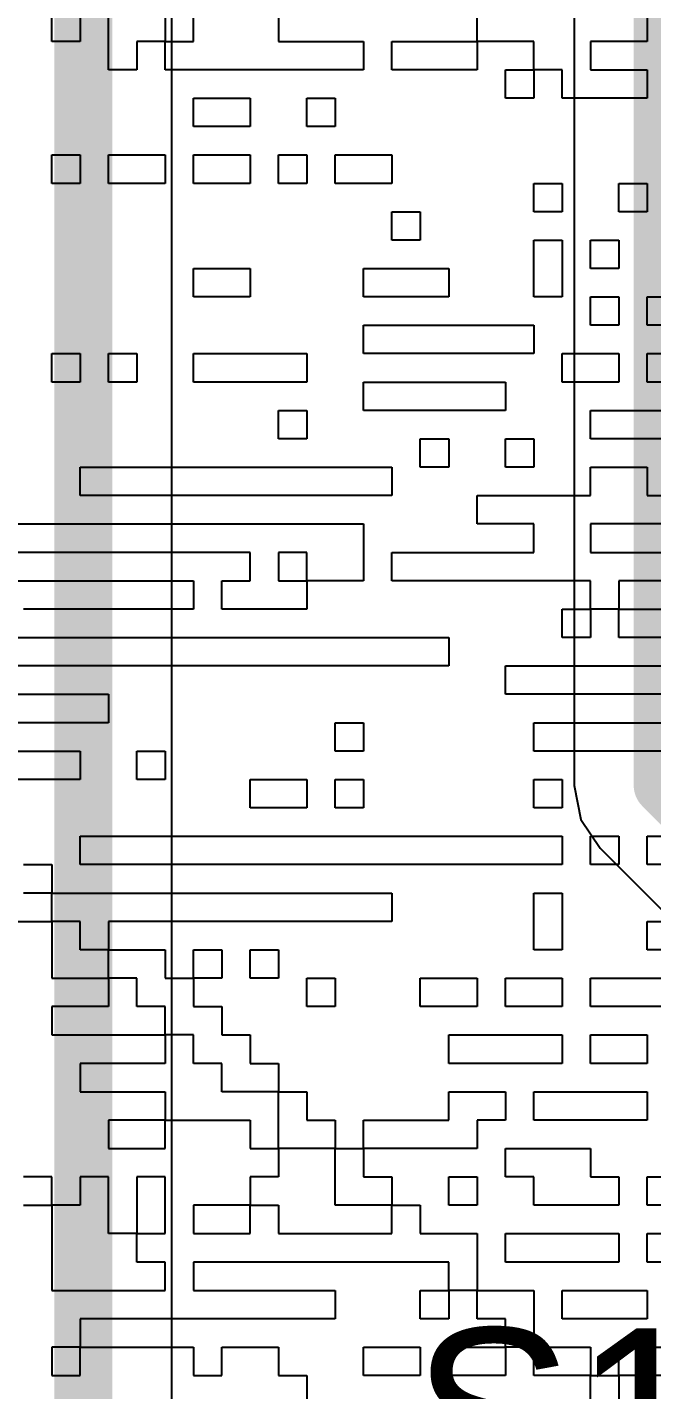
# Model space of a CAD drawing. Header units: inches. Extents: x 0.02 to 6.01, y 0.01 to 5.6.
# Drawn here: x 3.6003 to 3.7081, y 2.6348 to 2.8697 of the extents above; entities that cross this region are included whole.
import ezdxf

# ---------------------------------------------------------------- set-up
doc = ezdxf.new("R2010")
doc.units = ezdxf.units.IN
doc.header["$MEASUREMENT"] = 0
for name, color, linetype in [('Bottom Layer', 5, 'Continuous'), ('Bottom Overlay', 54, 'Continuous'), ('Top Layer', 1, 'Continuous'), ('Top Overlay', 2, 'Continuous')]:
    doc.layers.add(name, color=color, linetype=linetype)
doc.styles.add('Arial', font='', dxfattribs={"height": 0.2})
doc.styles.get('Arial').set_extended_font_data('Arial')

msp = doc.modelspace()

# ---------------------------------------------------------------- linework, layer by layer
at = {"layer": 'Bottom Layer'}
msp.add_lwpolyline([(4.54993, 5.5954, 0.01, 0.01, -0.760418), (3.00371, 0.01993, 0.01, 0.01, 0)], format="xyseb", dxfattribs=at)
at = {"layer": 'Bottom Overlay'}
for p, q in [((3.61435, 2.86236), (3.61435, 2.88193)), ((3.60456, 2.86725), (3.60456, 2.87215)), ((3.60945, 2.87215), (3.60945, 2.86725)), ((3.62413, 2.87215), (3.62413, 2.86725)), ((3.62903, 2.86725), (3.62903, 2.87215)), ((3.64371, 2.87215), (3.64371, 2.86725)), ((3.67796, 2.86725), (3.67796, 2.87215)), ((3.70732, 2.87215), (3.70732, 2.86725)), ((3.60945, 2.86725), (3.60456, 2.86725)), ((3.62413, 2.86725), (3.61924, 2.86725)), ((3.61924, 2.86725), (3.61924, 2.86236)), ((3.62413, 2.86236), (3.62413, 2.86725)), ((3.62413, 2.86725), (3.62903, 2.86725)), ((3.64371, 2.86725), (3.65839, 2.86725)), ((3.65839, 2.86725), (3.65839, 2.86236)), ((3.66328, 2.86725), (3.66817, 2.86725)), ((3.66328, 2.86236), (3.66328, 2.86725)), ((3.66817, 2.86725), (3.67796, 2.86725)), ((3.67796, 2.86725), (3.67796, 2.86236)), ((3.68775, 2.86725), (3.67796, 2.86725)), ((3.68775, 2.86236), (3.68775, 2.86725)), ((3.70732, 2.86725), (3.69753, 2.86725)), ((3.69753, 2.86725), (3.69753, 2.86236)), ((3.61924, 2.86236), (3.61435, 2.86236)), ((3.65839, 2.86236), (3.62413, 2.86236)), ((3.67796, 2.86236), (3.66328, 2.86236)), ((3.68285, 2.85747), (3.68285, 2.86236)), ((3.68285, 2.86236), (3.68775, 2.86236)), ((3.68775, 2.86236), (3.68775, 2.85747)), ((3.69264, 2.86236), (3.68775, 2.86236)), ((3.69264, 2.85747), (3.69264, 2.86236)), ((3.69753, 2.86236), (3.70732, 2.86236)), ((3.70732, 2.86236), (3.70732, 2.85747)), ((3.62903, 2.85257), (3.62903, 2.85747)), ((3.62903, 2.85747), (3.63881, 2.85747)), ((3.63881, 2.85747), (3.63881, 2.85257)), ((3.6486, 2.85747), (3.65349, 2.85747)), ((3.6486, 2.85257), (3.6486, 2.85747)), ((3.65349, 2.85747), (3.65349, 2.85257)), ((3.68775, 2.85747), (3.68285, 2.85747)), ((3.70732, 2.85747), (3.69264, 2.85747)), ((3.63392, 2.85257), (3.62903, 2.85257)), ((3.63881, 2.85257), (3.63392, 2.85257)), ((3.65349, 2.85257), (3.6486, 2.85257)), ((3.60456, 2.84279), (3.60456, 2.84768)), ((3.60456, 2.84768), (3.60945, 2.84768)), ((3.60945, 2.84768), (3.60945, 2.84279)), ((3.61435, 2.84768), (3.61924, 2.84768)), ((3.61435, 2.84279), (3.61435, 2.84768)), ((3.61924, 2.84768), (3.62413, 2.84768)), ((3.62413, 2.84768), (3.62413, 2.84279)), ((3.62903, 2.84279), (3.62903, 2.84768)), ((3.62903, 2.84768), (3.63392, 2.84768)), ((3.63392, 2.84768), (3.63881, 2.84768)), ((3.63881, 2.84768), (3.63881, 2.84279)), ((3.64371, 2.84279), (3.64371, 2.84768)), ((3.64371, 2.84768), (3.6486, 2.84768)), ((3.6486, 2.84768), (3.6486, 2.84279)), ((3.65349, 2.84279), (3.65349, 2.84768)), ((3.65349, 2.84768), (3.65839, 2.84768)), ((3.65839, 2.84768), (3.66328, 2.84768)), ((3.66328, 2.84768), (3.66328, 2.84279)), ((3.60945, 2.84279), (3.60456, 2.84279)), ((3.62413, 2.84279), (3.61435, 2.84279)), ((3.63881, 2.84279), (3.62903, 2.84279)), ((3.6486, 2.84279), (3.64371, 2.84279)), ((3.66328, 2.84279), (3.65349, 2.84279)), ((3.68775, 2.83789), (3.68775, 2.84279)), ((3.68775, 2.84279), (3.69264, 2.84279)), ((3.69264, 2.84279), (3.69264, 2.83789)), ((3.70243, 2.84279), (3.70732, 2.84279)), ((3.70243, 2.83789), (3.70243, 2.84279)), ((3.70732, 2.84279), (3.70732, 2.83789)), ((3.66328, 2.833), (3.66328, 2.83789)), ((3.66328, 2.83789), (3.66817, 2.83789)), ((3.66817, 2.83789), (3.66817, 2.833)), ((3.69264, 2.83789), (3.68775, 2.83789)), ((3.70732, 2.83789), (3.70243, 2.83789)), ((3.66817, 2.833), (3.66328, 2.833)), ((3.68775, 2.82321), (3.68775, 2.833)), ((3.68775, 2.833), (3.69264, 2.833)), ((3.69264, 2.833), (3.69264, 2.82811)), ((3.69753, 2.82811), (3.69753, 2.833)), ((3.69753, 2.833), (3.70243, 2.833)), ((3.70243, 2.833), (3.70243, 2.82811)), ((3.62903, 2.82321), (3.62903, 2.82811)), ((3.62903, 2.82811), (3.63881, 2.82811)), ((3.63881, 2.82811), (3.63881, 2.82321)), ((3.65839, 2.82811), (3.66328, 2.82811)), ((3.65839, 2.82321), (3.65839, 2.82811)), ((3.66328, 2.82811), (3.67307, 2.82811)), ((3.67307, 2.82811), (3.67307, 2.82321)), ((3.69264, 2.82811), (3.69264, 2.82321)), ((3.70243, 2.82811), (3.69753, 2.82811)), ((3.63881, 2.82321), (3.62903, 2.82321)), ((3.67307, 2.82321), (3.65839, 2.82321)), ((3.69264, 2.82321), (3.68775, 2.82321)), ((3.69753, 2.82321), (3.70243, 2.82321)), ((3.69753, 2.81832), (3.69753, 2.82321)), ((3.70243, 2.82321), (3.70243, 2.81832)), ((3.70732, 2.81832), (3.70732, 2.82321)), ((3.70732, 2.82321), (3.71221, 2.82321)), ((3.65839, 2.81343), (3.65839, 2.81832)), ((3.65839, 2.81832), (3.68775, 2.81832)), ((3.68775, 2.81832), (3.68775, 2.81343)), ((3.70243, 2.81832), (3.69753, 2.81832)), ((3.71711, 2.81832), (3.70732, 2.81832)), ((3.60456, 2.80853), (3.60456, 2.81343)), ((3.60456, 2.81343), (3.60945, 2.81343)), ((3.60945, 2.81343), (3.60945, 2.80853)), ((3.61435, 2.80853), (3.61435, 2.81343)), ((3.61435, 2.81343), (3.61924, 2.81343)), ((3.61924, 2.81343), (3.61924, 2.80853)), ((3.62903, 2.81343), (3.63392, 2.81343)), ((3.62903, 2.80853), (3.62903, 2.81343)), ((3.63392, 2.81343), (3.6486, 2.81343)), ((3.6486, 2.81343), (3.6486, 2.80853)), ((3.66328, 2.81343), (3.65839, 2.81343)), ((3.66817, 2.81343), (3.66328, 2.81343)), ((3.68775, 2.81343), (3.66817, 2.81343)), ((3.69264, 2.80853), (3.69264, 2.81343)), ((3.69264, 2.81343), (3.70243, 2.81343)), ((3.70243, 2.81343), (3.70243, 2.80853)), ((3.70732, 2.80853), (3.70732, 2.81343)), ((3.70732, 2.81343), (3.75136, 2.81343)), ((3.60945, 2.80853), (3.60456, 2.80853)), ((3.61924, 2.80853), (3.61435, 2.80853)), ((3.6486, 2.80853), (3.62903, 2.80853)), ((3.65839, 2.80364), (3.65839, 2.80853)), ((3.65839, 2.80853), (3.68285, 2.80853)), ((3.68285, 2.80853), (3.68285, 2.80364)), ((3.69753, 2.80853), (3.69264, 2.80853)), ((3.70243, 2.80853), (3.69753, 2.80853)), ((3.71221, 2.80853), (3.70732, 2.80853)), ((3.64371, 2.79875), (3.64371, 2.80364)), ((3.64371, 2.80364), (3.6486, 2.80364)), ((3.6486, 2.80364), (3.6486, 2.79875)), ((3.68285, 2.80364), (3.65839, 2.80364)), ((3.69753, 2.79875), (3.69753, 2.80364)), ((3.69753, 2.80364), (3.81008, 2.80364)), ((3.6486, 2.79875), (3.64371, 2.79875)), ((3.66817, 2.79385), (3.66817, 2.79875)), ((3.66817, 2.79875), (3.67307, 2.79875)), ((3.67307, 2.79875), (3.67307, 2.79385)), ((3.68285, 2.79385), (3.68285, 2.79875)), ((3.68285, 2.79875), (3.68775, 2.79875)), ((3.68775, 2.79875), (3.68775, 2.79385)), ((3.75625, 2.79875), (3.69753, 2.79875)), ((3.60945, 2.78896), (3.60945, 2.79385)), ((3.60945, 2.79385), (3.66328, 2.79385)), ((3.66328, 2.79385), (3.66328, 2.78896)), ((3.67307, 2.79385), (3.66817, 2.79385)), ((3.68775, 2.79385), (3.68285, 2.79385)), ((3.69753, 2.78896), (3.69753, 2.79385)), ((3.69753, 2.79385), (3.70732, 2.79385)), ((3.70732, 2.79385), (3.70732, 2.78896)), ((3.66328, 2.78896), (3.60945, 2.78896)), ((3.67796, 2.78407), (3.67796, 2.78896)), ((3.67796, 2.78896), (3.69753, 2.78896)), ((3.70732, 2.78896), (3.71221, 2.78896)), ((3.59477, 2.78407), (3.62903, 2.78407)), ((3.62903, 2.78407), (3.63392, 2.78407)), ((3.63392, 2.78407), (3.65839, 2.78407)), ((3.65839, 2.78407), (3.65839, 2.77428)), ((3.68775, 2.78407), (3.67796, 2.78407)), ((3.68775, 2.77917), (3.68775, 2.78407)), ((3.71221, 2.78407), (3.69753, 2.78407)), ((3.69753, 2.78407), (3.69753, 2.77917)), ((3.63881, 2.77917), (3.59477, 2.77917)), ((3.63881, 2.77428), (3.63881, 2.77917)), ((3.6486, 2.77917), (3.64371, 2.77917)), ((3.64371, 2.77917), (3.64371, 2.77428)), ((3.6486, 2.77428), (3.6486, 2.77917)), ((3.66328, 2.77428), (3.66328, 2.77917)), ((3.66328, 2.77917), (3.68775, 2.77917)), ((3.69753, 2.77917), (3.71221, 2.77917)), ((3.59477, 2.77428), (3.62903, 2.77428)), ((3.62903, 2.77428), (3.62903, 2.76939)), ((3.63392, 2.76939), (3.63392, 2.77428)), ((3.63392, 2.77428), (3.63881, 2.77428)), ((3.64371, 2.77428), (3.6486, 2.77428)), ((3.65839, 2.77428), (3.6486, 2.77428)), ((3.6486, 2.77428), (3.6486, 2.76939)), ((3.69753, 2.77428), (3.66328, 2.77428)), ((3.69753, 2.76939), (3.69753, 2.77428)), ((3.71221, 2.77428), (3.70243, 2.77428)), ((3.70243, 2.77428), (3.70243, 2.76939)), ((3.60456, 2.76939), (3.59967, 2.76939)), ((3.62903, 2.76939), (3.60456, 2.76939)), ((3.6486, 2.76939), (3.63392, 2.76939)), ((3.69264, 2.76449), (3.69264, 2.76939)), ((3.69264, 2.76939), (3.69753, 2.76939)), ((3.69753, 2.76939), (3.69753, 2.76449)), ((3.70243, 2.76939), (3.69753, 2.76939)), ((3.70243, 2.76449), (3.70243, 2.76939)), ((3.70243, 2.76939), (3.71221, 2.76939)), ((3.57031, 2.76449), (3.67307, 2.76449)), ((3.67307, 2.76449), (3.67307, 2.7596)), ((3.69753, 2.76449), (3.69264, 2.76449)), ((3.71711, 2.76449), (3.70243, 2.76449)), ((3.60456, 2.7596), (3.57031, 2.7596)), ((3.60945, 2.7596), (3.60456, 2.7596)), ((3.67307, 2.7596), (3.60945, 2.7596)), ((3.68285, 2.75471), (3.68285, 2.7596)), ((3.68285, 2.7596), (3.71711, 2.7596)), ((3.5752, 2.75471), (3.60945, 2.75471)), ((3.60945, 2.75471), (3.61435, 2.75471)), ((3.61435, 2.75471), (3.61435, 2.74981)), ((3.73179, 2.75471), (3.68285, 2.75471)), ((3.61435, 2.74981), (3.5752, 2.74981)), ((3.65349, 2.74492), (3.65349, 2.74981)), ((3.65349, 2.74981), (3.65839, 2.74981)), ((3.65839, 2.74981), (3.65839, 2.74492)), ((3.68775, 2.74492), (3.68775, 2.74981)), ((3.68775, 2.74981), (3.73179, 2.74981)), ((3.58988, 2.74492), (3.60945, 2.74492)), ((3.60945, 2.74492), (3.60945, 2.74003)), ((3.61924, 2.74003), (3.61924, 2.74492)), ((3.61924, 2.74492), (3.62413, 2.74492)), ((3.62413, 2.74492), (3.62413, 2.74003)), ((3.65839, 2.74492), (3.65349, 2.74492)), ((3.73668, 2.74492), (3.68775, 2.74492)), ((3.60945, 2.74003), (3.58988, 2.74003)), ((3.62413, 2.74003), (3.61924, 2.74003)), ((3.63881, 2.73513), (3.63881, 2.74003)), ((3.63881, 2.74003), (3.6486, 2.74003)), ((3.6486, 2.74003), (3.6486, 2.73513)), ((3.65349, 2.73513), (3.65349, 2.74003)), ((3.65349, 2.74003), (3.65839, 2.74003)), ((3.65839, 2.74003), (3.65839, 2.73513)), ((3.68775, 2.74003), (3.69264, 2.74003)), ((3.68775, 2.73513), (3.68775, 2.74003)), ((3.69264, 2.74003), (3.69264, 2.73513)), ((3.6486, 2.73513), (3.63881, 2.73513)), ((3.65839, 2.73513), (3.65349, 2.73513)), ((3.69264, 2.73513), (3.68775, 2.73513)), ((3.60945, 2.72535), (3.60945, 2.73024)), ((3.60945, 2.73024), (3.69264, 2.73024)), ((3.69264, 2.73024), (3.69264, 2.72535)), ((3.69753, 2.72535), (3.69753, 2.73024)), ((3.69753, 2.73024), (3.70243, 2.73024)), ((3.70243, 2.73024), (3.70243, 2.72535)), ((3.70732, 2.72535), (3.70732, 2.73024)), ((3.70732, 2.73024), (3.71221, 2.73024)), ((3.59967, 2.72535), (3.60456, 2.72535)), ((3.60456, 2.72535), (3.60456, 2.72045)), ((3.61435, 2.72535), (3.60945, 2.72535)), ((3.69264, 2.72535), (3.61435, 2.72535)), ((3.70243, 2.72535), (3.69753, 2.72535)), ((3.71221, 2.72535), (3.70732, 2.72535)), ((3.60456, 2.72045), (3.59967, 2.72045)), ((3.60456, 2.71556), (3.60456, 2.72045)), ((3.60456, 2.72045), (3.60945, 2.72045)), ((3.60945, 2.72045), (3.61435, 2.72045)), ((3.61435, 2.72045), (3.66328, 2.72045)), ((3.66328, 2.72045), (3.66328, 2.71556)), ((3.68775, 2.72045), (3.69264, 2.72045)), ((3.68775, 2.71067), (3.68775, 2.72045)), ((3.69264, 2.72045), (3.69264, 2.71067)), ((3.57031, 2.71556), (3.60456, 2.71556)), ((3.60945, 2.71556), (3.60456, 2.71556)), ((3.60456, 2.71556), (3.60456, 2.70577)), ((3.60945, 2.71067), (3.60945, 2.71556)), ((3.66328, 2.71556), (3.61435, 2.71556)), ((3.61435, 2.71556), (3.61435, 2.71067)), ((3.70732, 2.71067), (3.70732, 2.71556)), ((3.70732, 2.71556), (3.71221, 2.71556)), ((3.61435, 2.71067), (3.60945, 2.71067)), ((3.61435, 2.70577), (3.61435, 2.71067)), ((3.61435, 2.71067), (3.62413, 2.71067)), ((3.62413, 2.71067), (3.62413, 2.70577)), ((3.62903, 2.71067), (3.63392, 2.71067)), ((3.62903, 2.70577), (3.62903, 2.71067)), ((3.63392, 2.71067), (3.63392, 2.70577)), ((3.63881, 2.71067), (3.64371, 2.71067)), ((3.63881, 2.70577), (3.63881, 2.71067)), ((3.64371, 2.71067), (3.64371, 2.70577)), ((3.69264, 2.71067), (3.68775, 2.71067)), ((3.71221, 2.71067), (3.70732, 2.71067)), ((3.60456, 2.70577), (3.61435, 2.70577)), ((3.61924, 2.70577), (3.61435, 2.70577)), ((3.61435, 2.70577), (3.61435, 2.70088)), ((3.61924, 2.70088), (3.61924, 2.70577)), ((3.62413, 2.70577), (3.62903, 2.70577)), ((3.63392, 2.70577), (3.62903, 2.70577)), ((3.62903, 2.70577), (3.62903, 2.70088)), ((3.64371, 2.70577), (3.63881, 2.70577)), ((3.6486, 2.70088), (3.6486, 2.70577)), ((3.6486, 2.70577), (3.65349, 2.70577)), ((3.65349, 2.70577), (3.65349, 2.70088)), ((3.66817, 2.70088), (3.66817, 2.70577)), ((3.66817, 2.70577), (3.67307, 2.70577)), ((3.67307, 2.70577), (3.67796, 2.70577)), ((3.67796, 2.70577), (3.67796, 2.70088)), ((3.68285, 2.70577), (3.68775, 2.70577)), ((3.68285, 2.70088), (3.68285, 2.70577)), ((3.68775, 2.70577), (3.69264, 2.70577)), ((3.69264, 2.70577), (3.69264, 2.70088)), ((3.69753, 2.70088), (3.69753, 2.70577)), ((3.69753, 2.70577), (3.71221, 2.70577)), ((3.61435, 2.70088), (3.60456, 2.70088)), ((3.60456, 2.70088), (3.60456, 2.69599)), ((3.62413, 2.70088), (3.61924, 2.70088)), ((3.62413, 2.69599), (3.62413, 2.70088)), ((3.62903, 2.70088), (3.63392, 2.70088)), ((3.63392, 2.70088), (3.63392, 2.69599)), ((3.65349, 2.70088), (3.6486, 2.70088)), ((3.67796, 2.70088), (3.66817, 2.70088)), ((3.69264, 2.70088), (3.68285, 2.70088)), ((3.71221, 2.70088), (3.69753, 2.70088)), ((3.60456, 2.69599), (3.62413, 2.69599)), ((3.62903, 2.69599), (3.62413, 2.69599)), ((3.62413, 2.69599), (3.62413, 2.69109)), ((3.62903, 2.69109), (3.62903, 2.69599)), ((3.63392, 2.69599), (3.63881, 2.69599)), ((3.63881, 2.69599), (3.63881, 2.69109)), ((3.67307, 2.69109), (3.67307, 2.69599)), ((3.67307, 2.69599), (3.68285, 2.69599)), ((3.68285, 2.69599), (3.68775, 2.69599)), ((3.68775, 2.69599), (3.69264, 2.69599)), ((3.69264, 2.69599), (3.69264, 2.69109)), ((3.69753, 2.69109), (3.69753, 2.69599)), ((3.69753, 2.69599), (3.70732, 2.69599)), ((3.70732, 2.69599), (3.70732, 2.69109)), ((3.62413, 2.69109), (3.60945, 2.69109)), ((3.60945, 2.69109), (3.60945, 2.6862)), ((3.63392, 2.69109), (3.62903, 2.69109)), ((3.63392, 2.6862), (3.63392, 2.69109)), ((3.63881, 2.69109), (3.64371, 2.69109)), ((3.64371, 2.69109), (3.64371, 2.6862)), ((3.69264, 2.69109), (3.67307, 2.69109)), ((3.70243, 2.69109), (3.69753, 2.69109)), ((3.70732, 2.69109), (3.70243, 2.69109)), ((3.60945, 2.6862), (3.62413, 2.6862)), ((3.62413, 2.6862), (3.62413, 2.68131)), ((3.64371, 2.6862), (3.63392, 2.6862)), ((3.64371, 2.67641), (3.64371, 2.6862)), ((3.64371, 2.6862), (3.6486, 2.6862)), ((3.6486, 2.6862), (3.6486, 2.68131)), ((3.67307, 2.68131), (3.67307, 2.6862)), ((3.67307, 2.6862), (3.68285, 2.6862)), ((3.68285, 2.6862), (3.68285, 2.68131)), ((3.68775, 2.68131), (3.68775, 2.6862)), ((3.68775, 2.6862), (3.70732, 2.6862)), ((3.70732, 2.6862), (3.70732, 2.68131)), ((3.62413, 2.68131), (3.61435, 2.68131)), ((3.61435, 2.68131), (3.61435, 2.67641)), ((3.62413, 2.68131), (3.63881, 2.68131)), ((3.62413, 2.67641), (3.62413, 2.68131)), ((3.63881, 2.68131), (3.63881, 2.67641)), ((3.6486, 2.68131), (3.65349, 2.68131)), ((3.65349, 2.68131), (3.65349, 2.67641)), ((3.65839, 2.67641), (3.65839, 2.68131)), ((3.65839, 2.68131), (3.66817, 2.68131)), ((3.66817, 2.68131), (3.67307, 2.68131)), ((3.68285, 2.68131), (3.67796, 2.68131)), ((3.67796, 2.68131), (3.67796, 2.67641)), ((3.69264, 2.68131), (3.68775, 2.68131)), ((3.70732, 2.68131), (3.69264, 2.68131)), ((3.61435, 2.67641), (3.62413, 2.67641)), ((3.63881, 2.67641), (3.64371, 2.67641)), ((3.65349, 2.67641), (3.64371, 2.67641)), ((3.64371, 2.67641), (3.64371, 2.67152)), ((3.65349, 2.66663), (3.65349, 2.67641)), ((3.65349, 2.67641), (3.65839, 2.67641)), ((3.67796, 2.67641), (3.65839, 2.67641)), ((3.65839, 2.67641), (3.65839, 2.67152)), ((3.68285, 2.67152), (3.68285, 2.67641)), ((3.68285, 2.67641), (3.69753, 2.67641)), ((3.69753, 2.67641), (3.69753, 2.67152)), ((3.60456, 2.67152), (3.59967, 2.67152)), ((3.60456, 2.66663), (3.60456, 2.67152)), ((3.61435, 2.67152), (3.60945, 2.67152)), ((3.60945, 2.67152), (3.60945, 2.66663)), ((3.61435, 2.66173), (3.61435, 2.67152)), ((3.62413, 2.67152), (3.61924, 2.67152)), ((3.61924, 2.67152), (3.61924, 2.66173)), ((3.62413, 2.66173), (3.62413, 2.67152)), ((3.64371, 2.67152), (3.63881, 2.67152)), ((3.63881, 2.67152), (3.63881, 2.66663)), ((3.65839, 2.67152), (3.66328, 2.67152)), ((3.66328, 2.67152), (3.66328, 2.66663)), ((3.67307, 2.67152), (3.67796, 2.67152)), ((3.67307, 2.66663), (3.67307, 2.67152)), ((3.67796, 2.67152), (3.67796, 2.66663)), ((3.68775, 2.67152), (3.68285, 2.67152)), ((3.68775, 2.66663), (3.68775, 2.67152)), ((3.69753, 2.67152), (3.70243, 2.67152)), ((3.70243, 2.67152), (3.70243, 2.66663)), ((3.70732, 2.66663), (3.70732, 2.67152)), ((3.70732, 2.67152), (3.73668, 2.67152)), ((3.59967, 2.66663), (3.60456, 2.66663)), ((3.60456, 2.66663), (3.60456, 2.65684)), ((3.60945, 2.66663), (3.60456, 2.66663)), ((3.63881, 2.66663), (3.62903, 2.66663)), ((3.62903, 2.66663), (3.62903, 2.66173)), ((3.63881, 2.66663), (3.64371, 2.66663)), ((3.63881, 2.66173), (3.63881, 2.66663)), ((3.64371, 2.66663), (3.64371, 2.66173)), ((3.66328, 2.66663), (3.65349, 2.66663)), ((3.66328, 2.66173), (3.66328, 2.66663)), ((3.66328, 2.66663), (3.66817, 2.66663)), ((3.66817, 2.66663), (3.66817, 2.66173)), ((3.67796, 2.66663), (3.67307, 2.66663)), ((3.70243, 2.66663), (3.68775, 2.66663)), ((3.71221, 2.66663), (3.70732, 2.66663)), ((3.61924, 2.66173), (3.61435, 2.66173)), ((3.61924, 2.66173), (3.62413, 2.66173)), ((3.61924, 2.65684), (3.61924, 2.66173)), ((3.62903, 2.66173), (3.63881, 2.66173)), ((3.64371, 2.66173), (3.66328, 2.66173)), ((3.66817, 2.66173), (3.67796, 2.66173)), ((3.67796, 2.66173), (3.67796, 2.65195)), ((3.68285, 2.65684), (3.68285, 2.66173)), ((3.68285, 2.66173), (3.70243, 2.66173)), ((3.70243, 2.66173), (3.70243, 2.65684)), ((3.70732, 2.65684), (3.70732, 2.66173)), ((3.70732, 2.66173), (3.72689, 2.66173)), ((3.60456, 2.65684), (3.60456, 2.65195)), ((3.62413, 2.65684), (3.61924, 2.65684)), ((3.62413, 2.65195), (3.62413, 2.65684)), ((3.67307, 2.65684), (3.62903, 2.65684)), ((3.62903, 2.65684), (3.62903, 2.65195)), ((3.67307, 2.65195), (3.67307, 2.65684)), ((3.68775, 2.65684), (3.68285, 2.65684)), ((3.69264, 2.65684), (3.68775, 2.65684)), ((3.70243, 2.65684), (3.69264, 2.65684)), ((3.71221, 2.65684), (3.70732, 2.65684)), ((3.60456, 2.65195), (3.62413, 2.65195)), ((3.62903, 2.65195), (3.65349, 2.65195)), ((3.65349, 2.65195), (3.65349, 2.64705)), ((3.66817, 2.64705), (3.66817, 2.65195)), ((3.66817, 2.65195), (3.67307, 2.65195)), ((3.67307, 2.65195), (3.67307, 2.64705)), ((3.67796, 2.65195), (3.67307, 2.65195)), ((3.67796, 2.64705), (3.67796, 2.65195)), ((3.67796, 2.65195), (3.68775, 2.65195)), ((3.68775, 2.65195), (3.68775, 2.64705)), ((3.69264, 2.64705), (3.69264, 2.65195)), ((3.69264, 2.65195), (3.70732, 2.65195)), ((3.70732, 2.65195), (3.70732, 2.64705)), ((3.65349, 2.64705), (3.60945, 2.64705)), ((3.60945, 2.64705), (3.60945, 2.64216)), ((3.67307, 2.64705), (3.66817, 2.64705)), ((3.68285, 2.64705), (3.67796, 2.64705)), ((3.68285, 2.64216), (3.68285, 2.64705)), ((3.68775, 2.64705), (3.68775, 2.64216)), ((3.70243, 2.64705), (3.69264, 2.64705)), ((3.70732, 2.64705), (3.70243, 2.64705)), ((3.60945, 2.64216), (3.60456, 2.64216)), ((3.60456, 2.64216), (3.60456, 2.63727)), ((3.60945, 2.64216), (3.62903, 2.64216)), ((3.60945, 2.63727), (3.60945, 2.64216)), ((3.62903, 2.64216), (3.62903, 2.63727)), ((3.63392, 2.63727), (3.63392, 2.64216)), ((3.63392, 2.64216), (3.64371, 2.64216)), ((3.64371, 2.64216), (3.64371, 2.63727)), ((3.65839, 2.63727), (3.65839, 2.64216)), ((3.65839, 2.64216), (3.66328, 2.64216)), ((3.66328, 2.64216), (3.66817, 2.64216)), ((3.66817, 2.64216), (3.66817, 2.63727)), ((3.67307, 2.63727), (3.67307, 2.64216)), ((3.67307, 2.64216), (3.67796, 2.64216)), ((3.67796, 2.64216), (3.68285, 2.64216)), ((3.68285, 2.64216), (3.68285, 2.63727)), ((3.68775, 2.64216), (3.68285, 2.64216)), ((3.68775, 2.63727), (3.68775, 2.64216)), ((3.68775, 2.64216), (3.69753, 2.64216)), ((3.69753, 2.64216), (3.69753, 2.63727)), ((3.70243, 2.63727), (3.70243, 2.64216)), ((3.70243, 2.64216), (3.71711, 2.64216)), ((3.60456, 2.63727), (3.60945, 2.63727)), ((3.62903, 2.63727), (3.63392, 2.63727)), ((3.64371, 2.63727), (3.6486, 2.63727)), ((3.6486, 2.63727), (3.6486, 2.63237)), ((3.66817, 2.63727), (3.65839, 2.63727)), ((3.68285, 2.63727), (3.67307, 2.63727)), ((3.69753, 2.63727), (3.68775, 2.63727)), ((3.69753, 2.63237), (3.69753, 2.63727)), ((3.69753, 2.63727), (3.70243, 2.63727)), ((3.70732, 2.63727), (3.70243, 2.63727)), ((3.70243, 2.63727), (3.70243, 2.63237)), ((3.71221, 2.63727), (3.70732, 2.63727))]:
    msp.add_line(p, q, dxfattribs=at)
at = {"layer": 'Top Layer'}
for p, q in [((3.62529, 2.10033), (3.62529, 3.22187)), ((3.69471, 3.21554), (3.69471, 2.739)), ((3.69471, 2.739), (3.69587, 2.73314)), ((3.69587, 2.73314), (3.69919, 2.72818)), ((3.69919, 2.72818), (3.84352, 2.58384))]:
    msp.add_line(p, q, dxfattribs=at)
for points in [[(4.54809, 5.5936, 0.01, 0.01, -0.760418), (3.00187, 0.01813, 0.01, 0.01, 0)], [(3.61, 2.094, 0.01, 0.01, 0), (3.61, 3.22187, 0.01, 0.01, 0)], [(3.71, 2.739, 0.01, 0.01, 0), (3.71, 3.22187, 0.01, 0.01, 0)], [(3.71, 2.739, 0.01, 0.01, 0), (3.88108, 2.56791, 0.01, 0.01, 0)]]:
    msp.add_lwpolyline(points, format="xyseb", dxfattribs=at)
msp.add_lwpolyline([(3.7075, 2.739, 0.005, 0.005, 1), (3.7125, 2.739, 0.005, 0.005, 1)], format="xyseb", close=True, dxfattribs=at)
msp.add_lwpolyline([(3.7075, 2.739, 0.005, 0.005, 1), (3.7125, 2.739, 0.005, 0.005, 1)], format="xyseb", close=True, dxfattribs=at)

# ---------------------------------------------------------------- texts
at = {"layer": 'Top Overlay', "style": 'Arial'}
msp.add_text('S1', height=0.03, dxfattribs=at).set_placement((3.66669, 2.61542))

doc.saveas('drawing.dxf')
